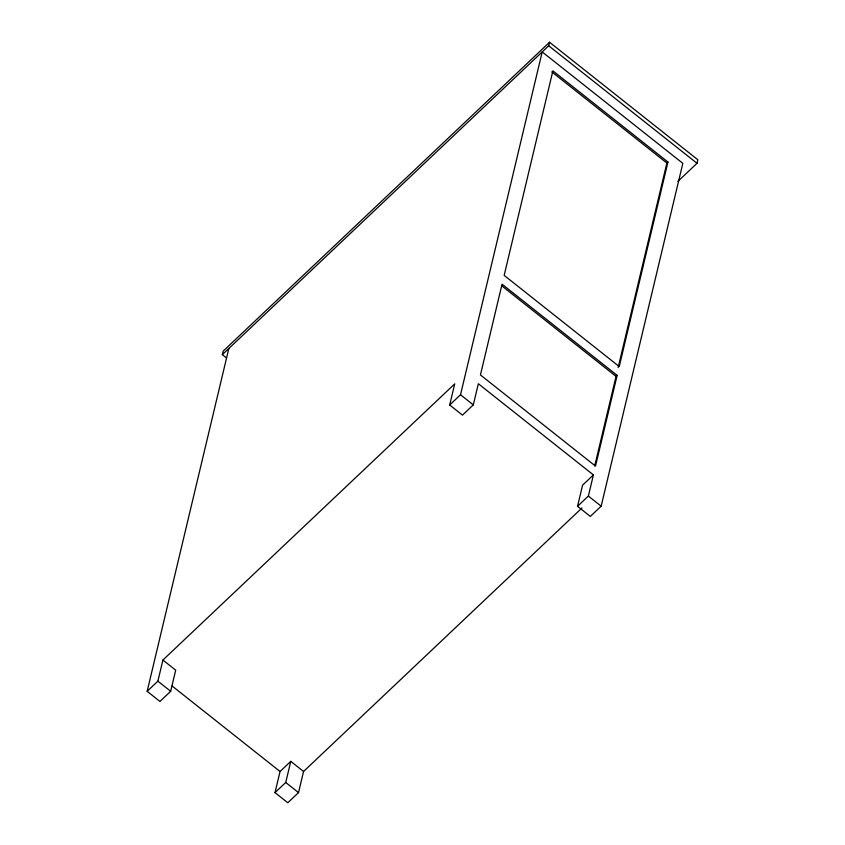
<?xml version="1.0" encoding="UTF-8"?>
<svg xmlns="http://www.w3.org/2000/svg" width="845" height="845" viewBox="0 0 845 845"><rect width="100%" height="100%" fill="white"/><g stroke="black" fill="none" stroke-linecap="round" stroke-linejoin="round"><path stroke-width="1.27" d="M226.449 357.91L222.33 354.646L223.164 351.129L549.535 42.25L697.843 159.758L697.009 163.286L677.87 181.4M449.688 404.998L460.525 394.742L542.194 51.925L682.834 163.349L601.165 506.176L590.328 516.422L577.547 506.292L588.384 496.047L593.412 474.922L478.344 383.746L473.306 404.871L462.479 415.127L449.688 404.998L454.726 383.873L162.916 660.04L175.697 670.169L170.669 691.294L159.937 701.445L147.157 691.316L228.826 348.499M147.157 691.316L157.878 681.165L162.916 660.04M275.005 792.621L280.044 771.496L290.775 761.345L303.556 771.474L298.528 792.599L287.796 802.75L275.005 792.621L285.737 782.47L290.775 761.345M222.33 354.646L548.69 45.767L549.535 42.25M577.547 506.292L582.575 485.167L593.412 474.922M594.732 465.859L616.047 376.384L617.135 375.36L502.057 284.184L480.435 374.948L595.514 466.113L617.135 375.36M618.149 367.575L666.874 163.053L667.951 162.029L552.884 70.853L504.159 275.385L619.227 366.55L667.951 162.029M303.556 771.474L581.973 507.972M548.69 45.767L697.009 163.286M551.796 71.878L666.874 163.053M502.004 286.022L616.047 376.384M460.525 394.742L473.306 404.871M588.384 496.047L601.165 506.176M172.169 686.024L280.044 771.496M157.878 681.165L170.669 691.294M285.737 782.47L298.528 792.599"/></g></svg>
